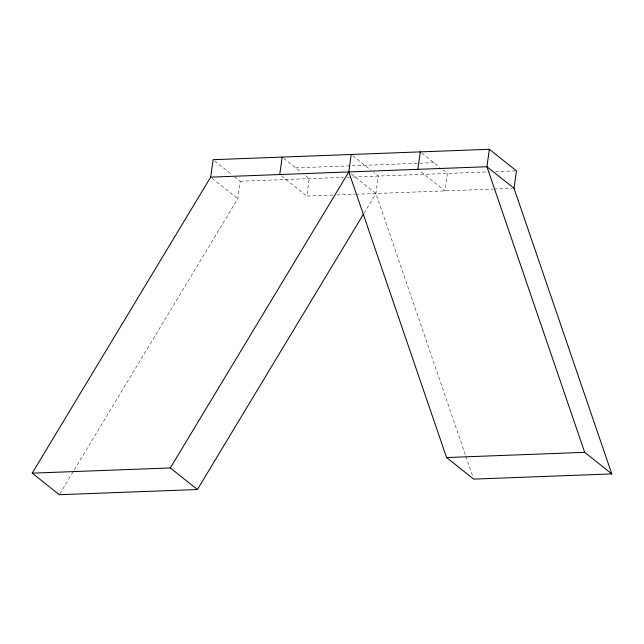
<?xml version="1.0" encoding="UTF-8"?>
<svg xmlns="http://www.w3.org/2000/svg" width="644" height="644" viewBox="0 0 644 644"><rect width="100%" height="100%" fill="white"/><g stroke="black" fill="none" stroke-linecap="round" stroke-linejoin="round"><path stroke-width="0.48" stroke-dasharray="3.22 2.42" d="M74.342 469.758L237.773 198.706L240.196 181.254L234.778 176.939M332.859 195.124L306.842 196.106L309.257 178.654L303.992 174.46M59.82 493.851L73.827 470.619M363.973 213.293L375.903 193.506L378.326 176.054L373.81 172.463M295.709 167.875L433.839 162.674M240.196 181.254L343.292 177.374M347.293 177.221L489.424 171.868M495.429 171.642L516.448 170.853M336.868 194.971L354.884 194.295M355.882 194.255L493.006 189.095M494.012 189.054L512.028 188.378M421.796 153.087L439.86 167.464M442.871 169.863L447.387 173.453L444.964 190.906L419.413 170.571M352.727 155.687L370.799 170.064M351.125 173.783L375.903 193.506L465.556 455.389M283.666 158.287L300.981 172.069M281.291 175.772L306.842 196.106M214.645 160.92L231.679 174.476M212.23 178.372L237.773 198.706M465.878 456.338L472.704 476.262"/><path stroke-width="0.97" d="M363.449 214.154L197.426 489.512L59.296 494.713L32.2 473.147L210.677 177.14L213.1 159.688L489.351 149.287L516.448 170.853L514.025 188.298L611.8 473.904L473.678 479.112L446.574 457.546L348.807 171.94L351.222 154.488M279.738 174.54L282.161 157.088M417.867 169.34L420.291 151.887M489.351 149.287L486.928 166.74L584.704 452.346L611.8 473.904M32.2 473.147L170.322 467.947L348.807 171.94M210.677 177.14L486.928 166.74L514.025 188.298M446.574 457.546L584.704 452.346M170.322 467.947L197.426 489.512"/></g></svg>
